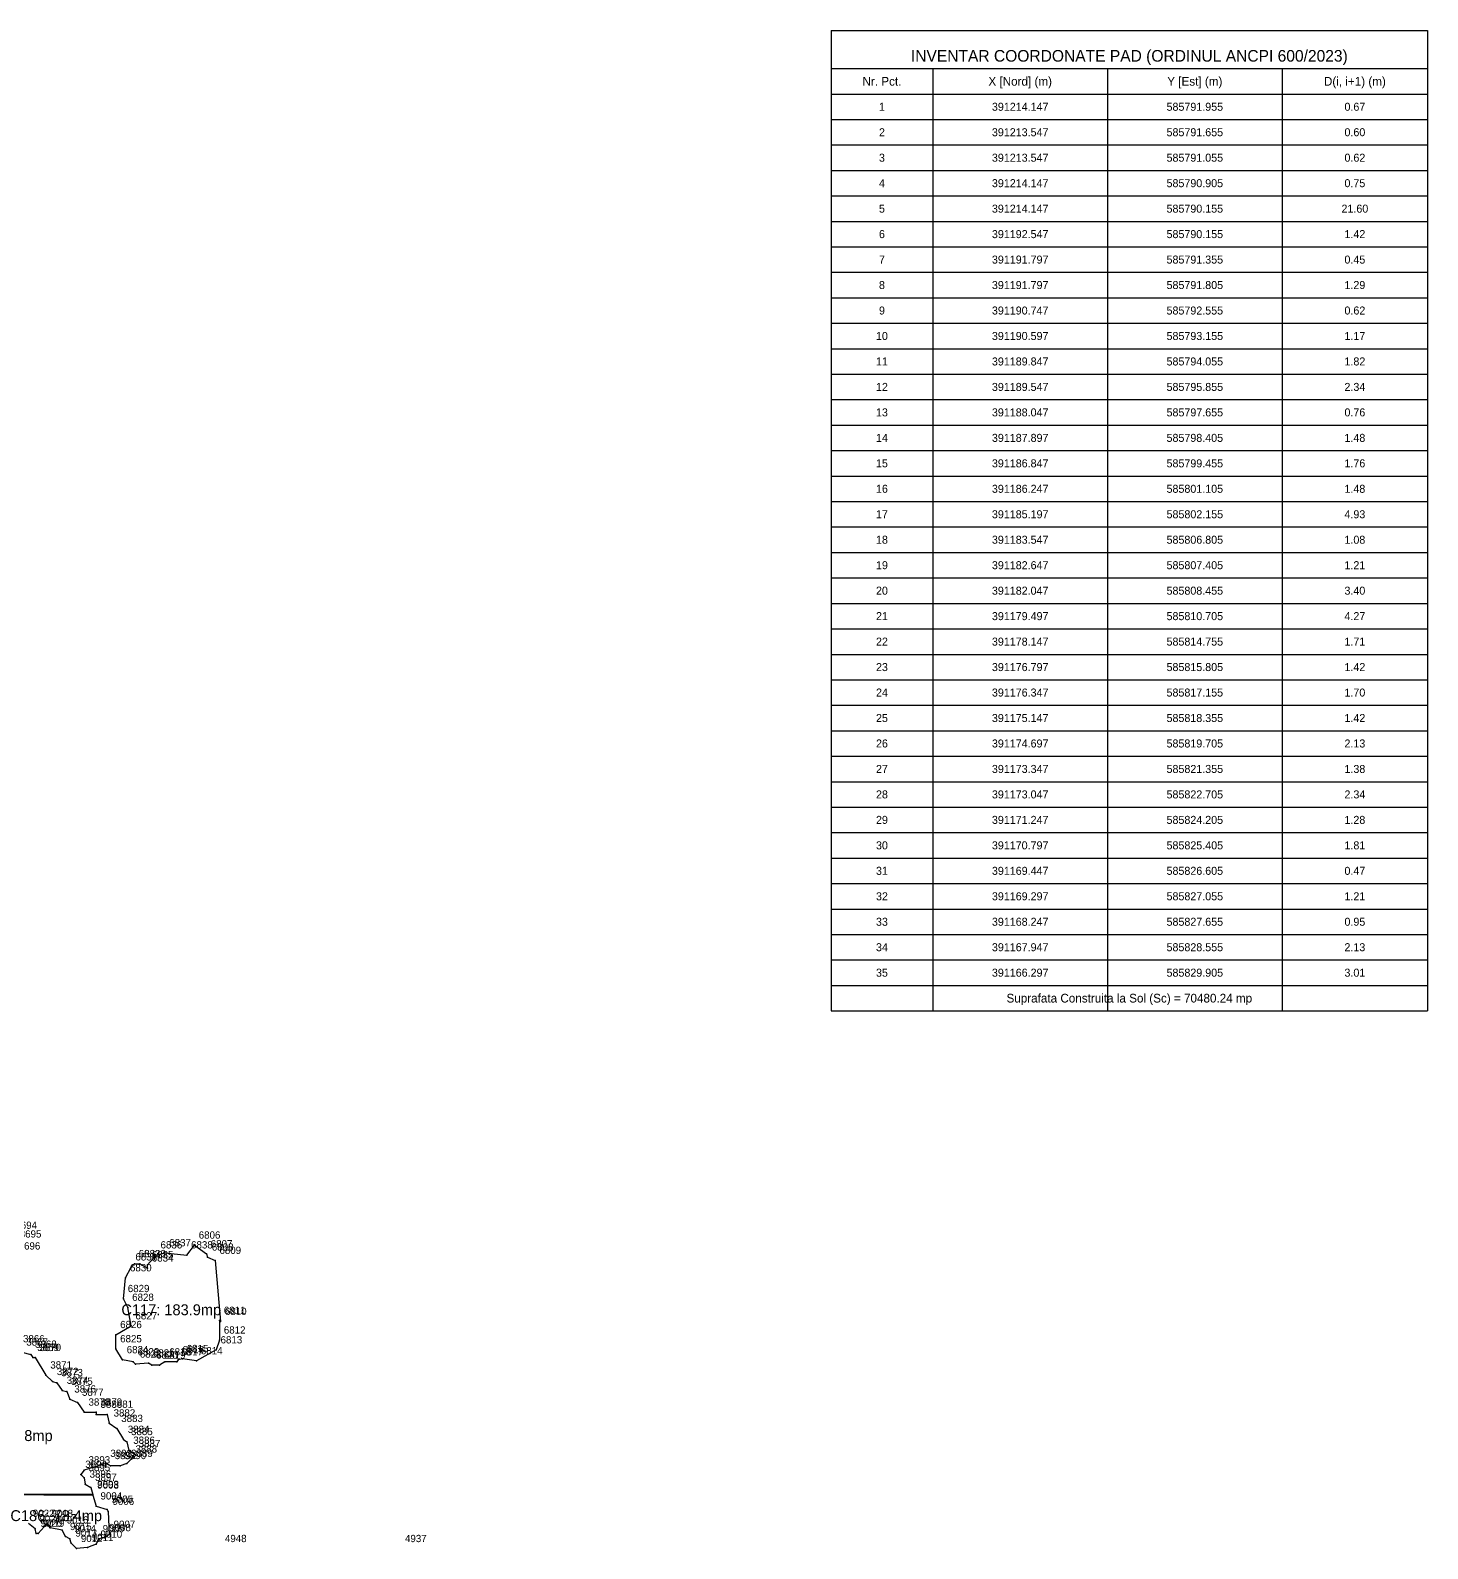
# Model space of a CAD drawing. Header units: metres. Extents: x 390529 to 391464, y 585067 to 585881.
# Drawn here: x 391271.9 to 391463.9, y 585670.6 to 585879.3 of the extents above; entities that cross this region are included whole.
import ezdxf
from ezdxf.enums import TextEntityAlignment as Align

# ---------------------------------------------------------------- set-up
doc = ezdxf.new("R2010")
doc.units = ezdxf.units.M
for name, color, linetype in [('1CC', 1, 'Continuous'), ('NUMERE_PCT', 2, 'Continuous'), ('TABEL_PAD', 7, 'Continuous'), ('TEXTE', 7, 'Continuous'), ('VARFURI', 4, 'Continuous')]:
    doc.layers.add(name, color=color, linetype=linetype)

msp = doc.modelspace()

# ---------------------------------------------------------------- linework, layer by layer
at = {"layer": '1CC', "color": 1}
msp.add_lwpolyline([(391294.392, 585712.305), (391296.042, 585711.105), (391296.192, 585710.655), (391297.242, 585710.205), (391298, 585701.805), (391297.842, 585701.955), (391297.842, 585699.255), (391297.392, 585697.905), (391294.692, 585696.405), (391292.742, 585696.705), (391292.142, 585696.555), (391291.992, 585696.255), (391290.342, 585696.255), (391289.592, 585695.805), (391288.542, 585695.805), (391288.092, 585696.105), (391286.292, 585695.955), (391285.992, 585696.255), (391284.492, 585696.555), (391283.592, 585698.055), (391283.592, 585700.005), (391285.692, 585701.205), (391285.242, 585703.755), (391284.642, 585704.955), (391284.942, 585707.805), (391285.692, 585709.305), (391286.142, 585709.755), (391286.892, 585709.755), (391287.942, 585709.155), (391287.942, 585709.605), (391289.142, 585710.955), (391290.342, 585711.255), (391293.342, 585710.955), (391294.392, 585712.305)], close=True, dxfattribs=at)
for points in [[(391270.692, 585697.605), (391271.892, 585697.305), (391272.192, 585696.855), (391272.492, 585696.855), (391273.992, 585694.455), (391274.892, 585693.555), (391275.492, 585693.405), (391276.242, 585692.355), (391276.842, 585692.205), (391277.292, 585691.155), (391278.342, 585690.705), (391279.242, 585689.355), (391280.892, 585689.355), (391280.892, 585689.055), (391282.392, 585689.055), (391282.692, 585687.855), (391283.742, 585687.105), (391284.642, 585685.605), (391285.092, 585685.305), (391285.392, 585684.105), (391286.142, 585683.655), (391285.692, 585682.905), (391285.092, 585682.305), (391284.192, 585682.005), (391282.842, 585682.005), (391282.242, 585682.305), (391279.242, 585681.405), (391278.792, 585680.805), (391279.242, 585680.355), (391279.392, 585679.455), (391280.142, 585679.005), (391280.442, 585678.05), (391266.942, 585678.05)], [(391266.942, 585678.05), (391280.442, 585677.955), (391280.442, 585677.955), (391280.892, 585676.455), (391282.392, 585676.005), (391282.542, 585675.705), (391282.692, 585672.555), (391282.092, 585672.105), (391281.192, 585671.955), (391280.892, 585671.205), (391279.692, 585670.755), (391278.192, 585670.605), (391277.442, 585671.355), (391277.292, 585671.955), (391276.692, 585672.255), (391276.242, 585673.155), (391274.592, 585673.455), (391274.142, 585674.055), (391272.942, 585672.705), (391272.642, 585672.705), (391272.492, 585673.305), (391271.592, 585674.055)]]:
    msp.add_lwpolyline(points, dxfattribs=at)
at = {"layer": 'TABEL_PAD', "color": 4}
for p, q in [((391381.892, 585879.255), (391463.892, 585879.255)), ((391381.892, 585879.255), (391381.892, 585744.505)), ((391463.892, 585879.255), (391463.892, 585744.505)), ((391381.892, 585874.005), (391463.892, 585874.005)), ((391395.892, 585874.005), (391395.892, 585744.505)), ((391419.892, 585874.005), (391419.892, 585744.505)), ((391443.892, 585874.005), (391443.892, 585744.505)), ((391381.892, 585870.505), (391463.892, 585870.505)), ((391381.892, 585744.505), (391463.892, 585744.505))]:
    msp.add_line(p, q, dxfattribs=at)
at = {"layer": 'TABEL_PAD', "color": 7}
for p, q in [((391381.892, 585867.005), (391463.892, 585867.005)), ((391381.892, 585863.505), (391463.892, 585863.505)), ((391381.892, 585860.005), (391463.892, 585860.005)), ((391381.892, 585856.505), (391463.892, 585856.505)), ((391381.892, 585853.005), (391463.892, 585853.005)), ((391381.892, 585849.505), (391463.892, 585849.505)), ((391381.892, 585846.005), (391463.892, 585846.005)), ((391381.892, 585842.505), (391463.892, 585842.505)), ((391381.892, 585839.005), (391463.892, 585839.005)), ((391381.892, 585835.505), (391463.892, 585835.505)), ((391381.892, 585832.005), (391463.892, 585832.005)), ((391381.892, 585828.505), (391463.892, 585828.505)), ((391381.892, 585825.005), (391463.892, 585825.005)), ((391381.892, 585821.505), (391463.892, 585821.505)), ((391381.892, 585818.005), (391463.892, 585818.005)), ((391381.892, 585814.505), (391463.892, 585814.505)), ((391381.892, 585811.005), (391463.892, 585811.005)), ((391381.892, 585807.505), (391463.892, 585807.505)), ((391381.892, 585804.005), (391463.892, 585804.005)), ((391381.892, 585800.505), (391463.892, 585800.505)), ((391381.892, 585797.005), (391463.892, 585797.005)), ((391381.892, 585793.505), (391463.892, 585793.505)), ((391381.892, 585790.005), (391463.892, 585790.005)), ((391381.892, 585786.505), (391463.892, 585786.505)), ((391381.892, 585783.005), (391463.892, 585783.005)), ((391381.892, 585779.505), (391463.892, 585779.505)), ((391381.892, 585776.005), (391463.892, 585776.005)), ((391381.892, 585772.505), (391463.892, 585772.505)), ((391381.892, 585769.005), (391463.892, 585769.005)), ((391381.892, 585765.505), (391463.892, 585765.505)), ((391381.892, 585762.005), (391463.892, 585762.005)), ((391381.892, 585758.505), (391463.892, 585758.505)), ((391381.892, 585755.005), (391463.892, 585755.005)), ((391381.892, 585751.505), (391463.892, 585751.505)), ((391381.892, 585748.005), (391463.892, 585748.005))]:
    msp.add_line(p, q, dxfattribs=at)
at = {"layer": 'VARFURI', "color": 4}
for p in [(391294.392, 585712.305), (391289.142, 585710.955), (391290.342, 585711.255), (391293.342, 585710.955), (391296.042, 585711.105), (391296.192, 585710.655), (391297.242, 585710.205), (391284.942, 585707.805), (391285.692, 585709.305), (391286.142, 585709.755), (391286.892, 585709.755), (391287.942, 585709.605), (391287.942, 585709.155), (391284.642, 585704.955), (391285.242, 585703.755), (391297.842, 585701.955), (391298, 585701.805), (391283.592, 585700.005), (391285.692, 585701.205), (391271.892, 585697.305), (391283.592, 585698.055), (391297.392, 585697.905), (391297.842, 585699.255), (391272.192, 585696.855), (391272.492, 585696.855), (391284.492, 585696.555), (391285.992, 585696.255), (391286.292, 585695.955), (391288.092, 585696.105), (391288.542, 585695.805), (391289.592, 585695.805), (391290.342, 585696.255), (391291.992, 585696.255), (391292.142, 585696.555), (391292.742, 585696.705), (391294.692, 585696.405), (391273.992, 585694.455), (391274.892, 585693.555), (391275.492, 585693.405), (391276.242, 585692.355), (391276.842, 585692.205), (391277.292, 585691.155), (391278.342, 585690.705), (391279.242, 585689.355), (391280.892, 585689.355), (391280.892, 585689.055), (391282.392, 585689.055), (391282.692, 585687.855), (391283.742, 585687.105), (391284.642, 585685.605), (391285.092, 585685.305), (391285.392, 585684.105), (391285.692, 585682.905), (391286.142, 585683.655), (391278.792, 585680.805), (391279.242, 585681.405), (391282.242, 585682.305), (391282.842, 585682.005), (391284.192, 585682.005), (391285.092, 585682.305), (391279.242, 585680.355), (391279.392, 585679.455), (391280.142, 585679.005), (391280.442, 585678.05), (391280.442, 585677.955), (391280.892, 585676.455), (391282.392, 585676.005), (391282.542, 585675.705), (391272.492, 585673.305), (391272.642, 585672.705), (391272.942, 585672.705), (391274.142, 585674.055), (391274.592, 585673.455), (391276.242, 585673.155), (391276.692, 585672.255), (391282.692, 585672.555), (391277.292, 585671.955), (391277.442, 585671.355), (391278.192, 585670.605), (391279.692, 585670.755), (391280.892, 585671.205), (391281.192, 585671.955), (391282.092, 585672.105)]:
    msp.add_point(p, dxfattribs=at)

# ---------------------------------------------------------------- texts
at = {"layer": 'NUMERE_PCT', "color": 2}
for s, p in [('3694', (391269.792, 585714.255)), ('3695', (391270.392, 585713.055)), ('6806', (391294.992, 585712.905)), ('3696', (391270.242, 585711.405)), ('6836', (391289.742, 585711.555)), ('6837', (391290.942, 585711.855)), ('6838', (391293.942, 585711.555)), ('6807', (391296.642, 585711.705)), ('6808', (391296.792, 585711.255)), ('6809', (391297.842, 585710.805)), ('6831', (391286.292, 585709.905)), ('6832', (391286.742, 585710.355)), ('6833', (391287.492, 585710.355)), ('6835', (391288.542, 585710.205)), ('6834', (391288.542, 585709.755)), ('6830', (391285.542, 585708.405)), ('6829', (391285.242, 585705.555)), ('6828', (391285.842, 585704.355)), ('6811', (391298.442, 585702.555)), ('6810', (391298.6, 585702.405)), ('6826', (391284.192, 585700.605)), ('6827', (391286.292, 585701.805)), ('3866', (391270.842, 585698.655)), ('3867', (391271.292, 585698.205)), ('6825', (391284.192, 585698.655)), ('6813', (391297.992, 585698.505)), ('6812', (391298.442, 585699.855)), ('3868', (391272.492, 585697.905)), ('3869', (391272.792, 585697.455)), ('3870', (391273.092, 585697.455)), ('6824', (391285.092, 585697.155)), ('6823', (391286.592, 585696.855)), ('6822', (391286.892, 585696.555)), ('6821', (391288.692, 585696.705)), ('6820', (391289.142, 585696.405)), ('6819', (391290.192, 585696.405)), ('6818', (391290.942, 585696.855)), ('6817', (391292.592, 585696.855)), ('6816', (391292.742, 585697.155)), ('6815', (391293.342, 585697.305)), ('6814', (391295.292, 585697.005)), ('3871', (391274.592, 585695.055)), ('3872', (391275.492, 585694.155)), ('3873', (391276.092, 585694.005)), ('3874', (391276.842, 585692.955)), ('3875', (391277.442, 585692.805)), ('3876', (391277.892, 585691.755)), ('3877', (391278.942, 585691.305)), ('3878', (391279.842, 585689.955)), ('3879', (391281.492, 585689.955)), ('3880', (391281.492, 585689.655)), ('3881', (391282.992, 585689.655)), ('3882', (391283.292, 585688.455)), ('3883', (391284.342, 585687.705)), ('3884', (391285.242, 585686.205)), ('3885', (391285.692, 585685.905)), ('3886', (391285.992, 585684.705)), ('3888', (391286.292, 585683.505)), ('3887', (391286.742, 585684.255)), ('3894', (391279.392, 585681.405)), ('3893', (391279.842, 585682.005)), ('3892', (391282.842, 585682.905)), ('3891', (391283.442, 585682.605)), ('3890', (391284.792, 585682.605)), ('3889', (391285.692, 585682.905)), ('3895', (391279.842, 585680.955)), ('3896', (391279.992, 585680.055)), ('3897', (391280.742, 585679.605)), ('3898', (391281.042, 585678.65)), ('9003', (391281.042, 585678.555)), ('9004', (391281.492, 585677.055)), ('9005', (391282.992, 585676.605)), ('9006', (391283.142, 585676.305)), ('9022', (391272.192, 585674.655)), ('9021', (391273.092, 585673.905)), ('9020', (391273.242, 585673.305)), ('9019', (391273.542, 585673.305)), ('9018', (391274.742, 585674.655)), ('9017', (391275.192, 585674.055)), ('9016', (391276.842, 585673.755)), ('9007', (391283.292, 585673.155)), ('9015', (391277.292, 585672.855)), ('9014', (391277.892, 585672.555)), ('9013', (391278.042, 585671.955)), ('9012', (391278.792, 585671.205)), ('9011', (391280.292, 585671.355)), ('9010', (391281.492, 585671.805)), ('9009', (391281.792, 585672.555)), ('9008', (391282.692, 585672.705)), ('4948', (391298.592, 585671.2)), ('4937', (391323.342, 585671.2))]:
    msp.add_text(s, height=1, dxfattribs=at).set_placement(p, align=Align.BOTTOM_LEFT)
at = {"layer": 'TABEL_PAD', "color": 7}
for s, height, p in [('INVENTAR COORDONATE PAD (ORDINUL ANCPI 600/2023)', 1.6, (391422.892, 585875.755)), ('1', 1.1, (391388.892, 585868.755)), ('391214.147', 1.1, (391407.892, 585868.755)), ('585791.955', 1.1, (391431.892, 585868.755)), ('0.67', 1.1, (391453.892, 585868.755)), ('2', 1.1, (391388.892, 585865.255)), ('391213.547', 1.1, (391407.892, 585865.255)), ('585791.655', 1.1, (391431.892, 585865.255)), ('0.60', 1.1, (391453.892, 585865.255)), ('3', 1.1, (391388.892, 585861.755)), ('391213.547', 1.1, (391407.892, 585861.755)), ('585791.055', 1.1, (391431.892, 585861.755)), ('0.62', 1.1, (391453.892, 585861.755)), ('4', 1.1, (391388.892, 585858.255)), ('391214.147', 1.1, (391407.892, 585858.255)), ('585790.905', 1.1, (391431.892, 585858.255)), ('0.75', 1.1, (391453.892, 585858.255)), ('5', 1.1, (391388.892, 585854.755)), ('391214.147', 1.1, (391407.892, 585854.755)), ('585790.155', 1.1, (391431.892, 585854.755)), ('21.60', 1.1, (391453.892, 585854.755)), ('6', 1.1, (391388.892, 585851.255)), ('391192.547', 1.1, (391407.892, 585851.255)), ('585790.155', 1.1, (391431.892, 585851.255)), ('1.42', 1.1, (391453.892, 585851.255)), ('7', 1.1, (391388.892, 585847.755)), ('391191.797', 1.1, (391407.892, 585847.755)), ('585791.355', 1.1, (391431.892, 585847.755)), ('0.45', 1.1, (391453.892, 585847.755)), ('8', 1.1, (391388.892, 585844.255)), ('391191.797', 1.1, (391407.892, 585844.255)), ('585791.805', 1.1, (391431.892, 585844.255)), ('1.29', 1.1, (391453.892, 585844.255)), ('9', 1.1, (391388.892, 585840.755)), ('391190.747', 1.1, (391407.892, 585840.755)), ('585792.555', 1.1, (391431.892, 585840.755)), ('0.62', 1.1, (391453.892, 585840.755)), ('10', 1.1, (391388.892, 585837.255)), ('391190.597', 1.1, (391407.892, 585837.255)), ('585793.155', 1.1, (391431.892, 585837.255)), ('1.17', 1.1, (391453.892, 585837.255)), ('11', 1.1, (391388.892, 585833.755)), ('391189.847', 1.1, (391407.892, 585833.755)), ('585794.055', 1.1, (391431.892, 585833.755)), ('1.82', 1.1, (391453.892, 585833.755)), ('12', 1.1, (391388.892, 585830.255)), ('391189.547', 1.1, (391407.892, 585830.255)), ('585795.855', 1.1, (391431.892, 585830.255)), ('2.34', 1.1, (391453.892, 585830.255)), ('13', 1.1, (391388.892, 585826.755)), ('391188.047', 1.1, (391407.892, 585826.755)), ('585797.655', 1.1, (391431.892, 585826.755)), ('0.76', 1.1, (391453.892, 585826.755)), ('14', 1.1, (391388.892, 585823.255)), ('391187.897', 1.1, (391407.892, 585823.255)), ('585798.405', 1.1, (391431.892, 585823.255)), ('1.48', 1.1, (391453.892, 585823.255)), ('15', 1.1, (391388.892, 585819.755)), ('391186.847', 1.1, (391407.892, 585819.755)), ('585799.455', 1.1, (391431.892, 585819.755)), ('1.76', 1.1, (391453.892, 585819.755)), ('16', 1.1, (391388.892, 585816.255)), ('391186.247', 1.1, (391407.892, 585816.255)), ('585801.105', 1.1, (391431.892, 585816.255)), ('1.48', 1.1, (391453.892, 585816.255)), ('17', 1.1, (391388.892, 585812.755)), ('391185.197', 1.1, (391407.892, 585812.755)), ('585802.155', 1.1, (391431.892, 585812.755)), ('4.93', 1.1, (391453.892, 585812.755)), ('18', 1.1, (391388.892, 585809.255)), ('391183.547', 1.1, (391407.892, 585809.255)), ('585806.805', 1.1, (391431.892, 585809.255)), ('1.08', 1.1, (391453.892, 585809.255)), ('19', 1.1, (391388.892, 585805.755)), ('391182.647', 1.1, (391407.892, 585805.755)), ('585807.405', 1.1, (391431.892, 585805.755)), ('1.21', 1.1, (391453.892, 585805.755)), ('20', 1.1, (391388.892, 585802.255)), ('391182.047', 1.1, (391407.892, 585802.255)), ('585808.455', 1.1, (391431.892, 585802.255)), ('3.40', 1.1, (391453.892, 585802.255)), ('21', 1.1, (391388.892, 585798.755)), ('391179.497', 1.1, (391407.892, 585798.755)), ('585810.705', 1.1, (391431.892, 585798.755)), ('4.27', 1.1, (391453.892, 585798.755)), ('22', 1.1, (391388.892, 585795.255)), ('391178.147', 1.1, (391407.892, 585795.255)), ('585814.755', 1.1, (391431.892, 585795.255)), ('1.71', 1.1, (391453.892, 585795.255)), ('23', 1.1, (391388.892, 585791.755)), ('391176.797', 1.1, (391407.892, 585791.755)), ('585815.805', 1.1, (391431.892, 585791.755)), ('1.42', 1.1, (391453.892, 585791.755)), ('24', 1.1, (391388.892, 585788.255)), ('391176.347', 1.1, (391407.892, 585788.255)), ('585817.155', 1.1, (391431.892, 585788.255)), ('1.70', 1.1, (391453.892, 585788.255)), ('25', 1.1, (391388.892, 585784.755)), ('391175.147', 1.1, (391407.892, 585784.755)), ('585818.355', 1.1, (391431.892, 585784.755)), ('1.42', 1.1, (391453.892, 585784.755)), ('26', 1.1, (391388.892, 585781.255)), ('391174.697', 1.1, (391407.892, 585781.255)), ('585819.705', 1.1, (391431.892, 585781.255)), ('2.13', 1.1, (391453.892, 585781.255)), ('27', 1.1, (391388.892, 585777.755)), ('391173.347', 1.1, (391407.892, 585777.755)), ('585821.355', 1.1, (391431.892, 585777.755)), ('1.38', 1.1, (391453.892, 585777.755)), ('28', 1.1, (391388.892, 585774.255)), ('391173.047', 1.1, (391407.892, 585774.255)), ('585822.705', 1.1, (391431.892, 585774.255)), ('2.34', 1.1, (391453.892, 585774.255)), ('29', 1.1, (391388.892, 585770.755)), ('391171.247', 1.1, (391407.892, 585770.755)), ('585824.205', 1.1, (391431.892, 585770.755)), ('1.28', 1.1, (391453.892, 585770.755)), ('30', 1.1, (391388.892, 585767.255)), ('391170.797', 1.1, (391407.892, 585767.255)), ('585825.405', 1.1, (391431.892, 585767.255)), ('1.81', 1.1, (391453.892, 585767.255)), ('31', 1.1, (391388.892, 585763.755)), ('391169.447', 1.1, (391407.892, 585763.755)), ('585826.605', 1.1, (391431.892, 585763.755)), ('0.47', 1.1, (391453.892, 585763.755)), ('32', 1.1, (391388.892, 585760.255)), ('391169.297', 1.1, (391407.892, 585760.255)), ('585827.055', 1.1, (391431.892, 585760.255)), ('1.21', 1.1, (391453.892, 585760.255)), ('33', 1.1, (391388.892, 585756.755)), ('391168.247', 1.1, (391407.892, 585756.755)), ('585827.655', 1.1, (391431.892, 585756.755)), ('0.95', 1.1, (391453.892, 585756.755)), ('34', 1.1, (391388.892, 585753.255)), ('391167.947', 1.1, (391407.892, 585753.255)), ('585828.555', 1.1, (391431.892, 585753.255)), ('2.13', 1.1, (391453.892, 585753.255)), ('35', 1.1, (391388.892, 585749.755)), ('391166.297', 1.1, (391407.892, 585749.755)), ('585829.905', 1.1, (391431.892, 585749.755)), ('3.01', 1.1, (391453.892, 585749.755))]:
    msp.add_text(s, height=height, dxfattribs=at).set_placement(p, align=Align.MIDDLE_CENTER)
at = {"layer": 'TABEL_PAD', "color": 4}
for s, p in [('Nr. Pct.', (391388.892, 585872.255)), ('X [Nord] (m)', (391407.892, 585872.255)), ('Y [Est] (m)', (391431.892, 585872.255)), ('D(i, i+1) (m)', (391453.892, 585872.255))]:
    msp.add_text(s, height=1.2, dxfattribs=at).set_placement(p, align=Align.MIDDLE_CENTER)
at = {"layer": 'TABEL_PAD', "color": 2}
msp.add_text('Suprafata Construita la Sol (Sc) = 70480.24 mp', height=1.2, dxfattribs=at).set_placement((391422.892, 585746.255), align=Align.MIDDLE_CENTER)
at = {"layer": 'TEXTE', "color": 7}
for s, p in [('C117: 183.9mp', (391291.215, 585703.431)), ('C45: 421.8mp', (391268.614, 585686.139)), ('C186: 78.4mp', (391275.405, 585675.137))]:
    msp.add_text(s, height=1.5, dxfattribs=at).set_placement(p, align=Align.MIDDLE_CENTER)

doc.saveas('drawing.dxf')
